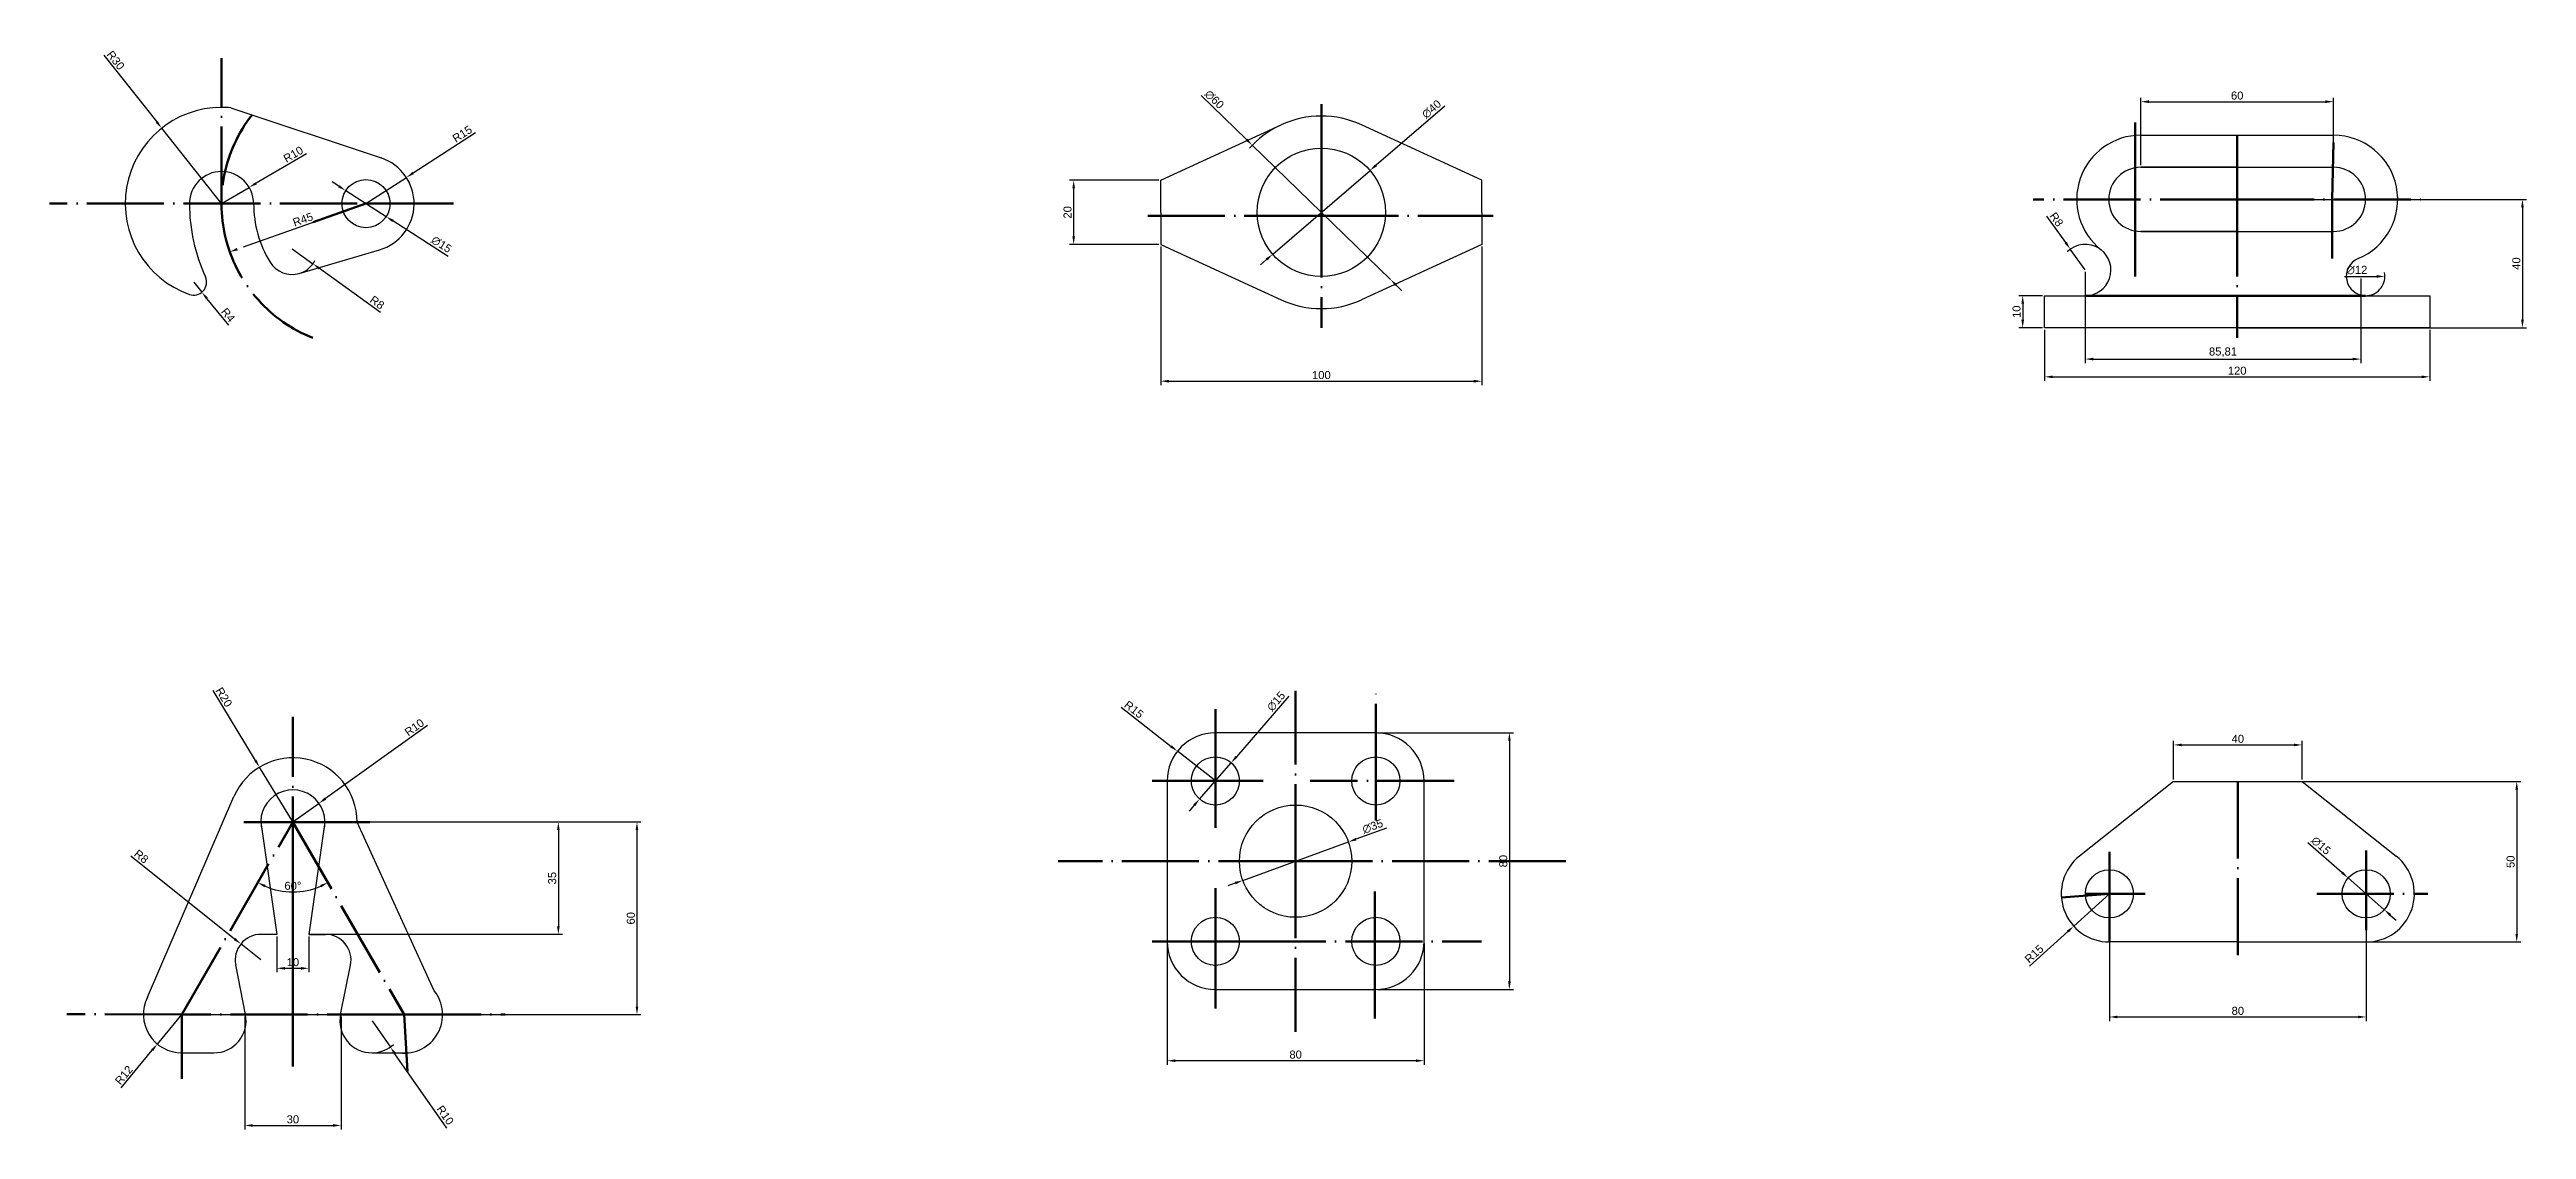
# Model space of a CAD drawing. Header units: millimetres. Extents: x 0 to 3252, y 0 to 4842.
# Drawn here: x 2481 to 3252, y 4506 to 4842 of the extents above; entities outside this region: 1.
import ezdxf

# ---------------------------------------------------------------- set-up
doc = ezdxf.new("R2010")
doc.units = ezdxf.units.MM
doc.linetypes.add('ACAD_ISO04W100', pattern=[30, 24, -3, 0, -3])
doc.styles.get("Standard").update_dxf_attribs({"font": 'arial.ttf'})
doc.dimstyles.new('Annotative', dxfattribs={"dimscale": 0, "dimtxt": 2.5, "dimasz": 2.5, "dimexe": 1.25, "dimexo": 0.625, "dimtad": 1, "dimtxsty": 'Standard', "dimcen": 2.5, "dimadec": 0, "dimazin": 0, "dimtfac": 1, "dimtmove": 0, "dimatfit": 3, "dimfxl": 1, "dimarcsym": 0})
doc.dimstyles.new('ISO-25', dxfattribs={"dimtxt": 2.5, "dimasz": 2.5, "dimexe": 1.25, "dimexo": 0.625, "dimtad": 1, "dimtxsty": 'Standard', "dimcen": 2.5, "dimadec": 0, "dimazin": 0, "dimtfac": 1, "dimtmove": 0, "dimatfit": 3, "dimfxl": 1, "dimarcsym": 0})

# ---------------------------------------------------------------- blocks, each defined once
blk = doc.blocks.new('*D1')
at = {"color": 0, "lineweight": -2, "transparency": 16777216}
for p, q in [((3142.41, 4614.61), (3142.41, 4626.63)), ((3144.91, 4625.38), (3179.91, 4625.38)), ((3182.41, 4614.61), (3182.41, 4626.63))]:
    blk.add_line(p, q, dxfattribs=at)
at = {"color": 0, "lineweight": 100, "transparency": 16777216}
for points in [[(3144.91, 4625.8), (3144.91, 4624.96), (3142.41, 4625.38)], [(3179.91, 4625.8), (3179.91, 4624.96), (3182.41, 4625.38)]]:
    blk.add_solid(points, dxfattribs=at)
at = {"layer": 'Defpoints', "color": 0, "lineweight": 100, "transparency": 16777216}
for p in [(3182.41, 4625.38), (3142.41, 4613.99), (3182.41, 4613.99)]:
    blk.add_point(p, dxfattribs=at)
at = {"color": 0, "transparency": 16777216, "insert": (3162.41, 4627.28), "char_height": 2.5, "attachment_point": 5}
blk.add_mtext('40', dxfattribs=at)
blk = doc.blocks.new('*D2')
at = {"color": 0, "lineweight": -2, "transparency": 16777216}
for p, q in [((3122.41, 4578.36), (3122.41, 4539.36)), ((3202.41, 4578.36), (3202.41, 4539.36)), ((3124.91, 4540.61), (3199.91, 4540.61))]:
    blk.add_line(p, q, dxfattribs=at)
at = {"color": 0, "lineweight": 100, "transparency": 16777216}
for points in [[(3124.91, 4541.03), (3124.91, 4540.2), (3122.41, 4540.61)], [(3199.91, 4541.03), (3199.91, 4540.2), (3202.41, 4540.61)]]:
    blk.add_solid(points, dxfattribs=at)
at = {"layer": 'Defpoints', "color": 0, "lineweight": 100, "transparency": 16777216}
for p in [(3122.41, 4578.99), (3202.41, 4578.99), (3202.41, 4540.61)]:
    blk.add_point(p, dxfattribs=at)
at = {"color": 0, "transparency": 16777216, "insert": (3162.41, 4542.51), "char_height": 2.5, "attachment_point": 5}
blk.add_mtext('80', dxfattribs=at)
blk = doc.blocks.new('*D3')
at = {"color": 0, "lineweight": -2, "transparency": 16777216}
for p, q in [((3163.03, 4613.99), (3250.55, 4613.99)), ((3249.3, 4611.49), (3249.3, 4566.49)), ((3163.03, 4563.99), (3250.55, 4563.99))]:
    blk.add_line(p, q, dxfattribs=at)
at = {"color": 0, "lineweight": 100, "transparency": 16777216}
for points in [[(3248.89, 4611.49), (3249.72, 4611.49), (3249.3, 4613.99)], [(3248.89, 4566.49), (3249.72, 4566.49), (3249.3, 4563.99)]]:
    blk.add_solid(points, dxfattribs=at)
at = {"layer": 'Defpoints', "color": 0, "lineweight": 100, "transparency": 16777216}
for p in [(3162.41, 4613.99), (3162.41, 4563.99), (3249.3, 4563.99)]:
    blk.add_point(p, dxfattribs=at)
at = {"color": 0, "transparency": 16777216, "insert": (3247.4, 4588.99), "char_height": 2.5, "attachment_point": 5, "rotation": 90}
blk.add_mtext('50', dxfattribs=at)
blk = doc.blocks.new('*D4')
at = {"color": 0, "lineweight": -2, "transparency": 16777216}
for p, q in [((3184.19, 4595.01), (3194.9, 4585.59)), ((3208.04, 4574.04), (3196.78, 4583.94)), ((3209.92, 4572.38), (3211.79, 4570.73))]:
    blk.add_line(p, q, dxfattribs=at)
at = {"color": 0, "lineweight": 100, "transparency": 16777216}
for points in [[(3195.17, 4585.91), (3194.62, 4585.28), (3196.78, 4583.94)], [(3210.19, 4572.7), (3209.64, 4572.07), (3208.04, 4574.04)]]:
    blk.add_solid(points, dxfattribs=at)
at = {"layer": 'Defpoints', "color": 0, "lineweight": 100, "transparency": 16777216}
for p in [(3196.78, 4583.94), (3208.04, 4574.04)]:
    blk.add_point(p, dxfattribs=at)
at = {"color": 0, "transparency": 16777216, "insert": (3188.33, 4594), "char_height": 2.5, "attachment_point": 5, "rotation": 318.66132}
blk.add_mtext('∅15', dxfattribs=at)
blk = doc.blocks.new('*D5')
at = {"color": 0, "lineweight": -2, "transparency": 16777216}
for p, q in [((3122.41, 4578.99), (3111.3, 4568.91)), ((3097.55, 4556.44), (3109.45, 4567.23))]:
    blk.add_line(p, q, dxfattribs=at)
at = {"color": 0, "lineweight": 100, "transparency": 16777216}
blk.add_solid([(3109.17, 4567.54), (3109.73, 4566.92), (3111.3, 4568.91)], dxfattribs=at)
at = {"layer": 'Defpoints', "color": 0, "lineweight": 100, "transparency": 16777216}
for p in [(3122.41, 4578.99), (3111.3, 4568.91)]:
    blk.add_point(p, dxfattribs=at)
at = {"color": 0, "transparency": 16777216, "insert": (3098.96, 4560.28), "char_height": 2.5, "attachment_point": 5, "rotation": 42.22353}
blk.add_mtext('R15', dxfattribs=at)
blk = doc.blocks.new('*D6')
at = {"color": 0, "lineweight": -2, "transparency": 16777216}
for p, q in [((2828.89, 4563.54), (2828.89, 4525.74)), ((2908.89, 4563.54), (2908.89, 4525.74)), ((2906.39, 4526.99), (2831.39, 4526.99))]:
    blk.add_line(p, q, dxfattribs=at)
at = {"color": 0, "lineweight": 100, "transparency": 16777216}
for points in [[(2831.39, 4527.4), (2831.39, 4526.57), (2828.89, 4526.99)], [(2906.39, 4527.4), (2906.39, 4526.57), (2908.89, 4526.99)]]:
    blk.add_solid(points, dxfattribs=at)
at = {"layer": 'Defpoints', "color": 0, "lineweight": 100, "transparency": 16777216}
for p in [(2828.89, 4564.17), (2908.89, 4564.17), (2828.89, 4526.99)]:
    blk.add_point(p, dxfattribs=at)
at = {"color": 0, "transparency": 16777216, "insert": (2868.89, 4528.89), "char_height": 2.5, "attachment_point": 5}
blk.add_mtext('80', dxfattribs=at)
blk = doc.blocks.new('*D7')
at = {"color": 0, "lineweight": -2, "transparency": 16777216}
for p, q in [((2894.51, 4629.17), (2936.73, 4629.17)), ((2935.48, 4626.67), (2935.48, 4551.67)), ((2894.51, 4549.17), (2936.73, 4549.17))]:
    blk.add_line(p, q, dxfattribs=at)
at = {"color": 0, "lineweight": 100, "transparency": 16777216}
for points in [[(2935.07, 4626.67), (2935.9, 4626.67), (2935.48, 4629.17)], [(2935.07, 4551.67), (2935.9, 4551.67), (2935.48, 4549.17)]]:
    blk.add_solid(points, dxfattribs=at)
at = {"layer": 'Defpoints', "color": 0, "lineweight": 100, "transparency": 16777216}
for p in [(2893.89, 4629.17), (2893.89, 4549.17), (2935.48, 4549.17)]:
    blk.add_point(p, dxfattribs=at)
at = {"color": 0, "transparency": 16777216, "insert": (2933.58, 4589.17), "char_height": 2.5, "attachment_point": 5, "rotation": 90}
blk.add_mtext('80', dxfattribs=at)
blk = doc.blocks.new('*D8')
at = {"color": 0, "lineweight": -2, "transparency": 16777216}
for p, q in [((2814.49, 4637.14), (2830.1, 4624.94)), ((2843.89, 4614.17), (2832.07, 4623.4))]:
    blk.add_line(p, q, dxfattribs=at)
at = {"color": 0, "lineweight": 100, "transparency": 16777216}
blk.add_solid([(2830.35, 4625.27), (2829.84, 4624.61), (2832.07, 4623.4)], dxfattribs=at)
at = {"layer": 'Defpoints', "color": 0, "lineweight": 100, "transparency": 16777216}
for p in [(2832.07, 4623.4), (2843.89, 4614.17)]:
    blk.add_point(p, dxfattribs=at)
at = {"color": 0, "transparency": 16777216, "insert": (2818.52, 4636.41), "char_height": 2.5, "attachment_point": 5, "rotation": 321.99167}
blk.add_mtext('R15', dxfattribs=at)
blk = doc.blocks.new('*D9')
at = {"color": 0, "lineweight": -2, "transparency": 16777216}
for p, q in [((2866.79, 4640.53), (2850.45, 4621.71)), ((2838.97, 4608.51), (2848.81, 4619.83)), ((2837.33, 4606.62), (2835.69, 4604.73))]:
    blk.add_line(p, q, dxfattribs=at)
at = {"color": 0, "lineweight": 100, "transparency": 16777216}
for points in [[(2850.13, 4621.99), (2850.76, 4621.44), (2848.81, 4619.83)], [(2837.01, 4606.89), (2837.64, 4606.34), (2838.97, 4608.51)]]:
    blk.add_solid(points, dxfattribs=at)
at = {"layer": 'Defpoints', "color": 0, "lineweight": 100, "transparency": 16777216}
for p in [(2848.81, 4619.83), (2838.97, 4608.51)]:
    blk.add_point(p, dxfattribs=at)
at = {"color": 0, "transparency": 16777216, "insert": (2862.82, 4638.96), "char_height": 2.5, "attachment_point": 5, "rotation": 49.00864}
blk.add_mtext('∅15', dxfattribs=at)
blk = doc.blocks.new('*D10')
at = {"color": 0, "lineweight": -2, "transparency": 16777216}
for p, q in [((2897.15, 4599.44), (2887.68, 4596)), ((2852.44, 4583.18), (2885.33, 4595.15)), ((2850.09, 4582.33), (2847.74, 4581.48))]:
    blk.add_line(p, q, dxfattribs=at)
at = {"color": 0, "lineweight": 100, "transparency": 16777216}
for points in [[(2887.54, 4596.39), (2887.82, 4595.61), (2885.33, 4595.15)], [(2849.95, 4582.72), (2850.23, 4581.94), (2852.44, 4583.18)]]:
    blk.add_solid(points, dxfattribs=at)
at = {"layer": 'Defpoints', "color": 0, "lineweight": 100, "transparency": 16777216}
for p in [(2885.33, 4595.15), (2852.44, 4583.18)]:
    blk.add_point(p, dxfattribs=at)
at = {"color": 0, "transparency": 16777216, "insert": (2892.91, 4600), "char_height": 2.5, "attachment_point": 5, "rotation": 19.98677}
blk.add_mtext('∅35', dxfattribs=at)
blk = doc.blocks.new('*D11')
at = {"color": 0, "lineweight": -2, "transparency": 16777216}
for p, q in [((2915.38, 4824.45), (2893.96, 4806.01)), ((2861.74, 4778.29), (2892.06, 4804.38)), ((2859.85, 4776.66), (2857.95, 4775.03))]:
    blk.add_line(p, q, dxfattribs=at)
at = {"color": 0, "lineweight": 100, "transparency": 16777216}
for points in [[(2893.68, 4806.33), (2894.23, 4805.7), (2892.06, 4804.38)], [(2859.58, 4776.98), (2860.12, 4776.34), (2861.74, 4778.29)]]:
    blk.add_solid(points, dxfattribs=at)
at = {"layer": 'Defpoints', "color": 0, "lineweight": 100, "transparency": 16777216}
for p in [(2892.06, 4804.38), (2861.74, 4778.29)]:
    blk.add_point(p, dxfattribs=at)
at = {"color": 0, "transparency": 16777216, "insert": (2911.24, 4823.48), "char_height": 2.5, "attachment_point": 5, "rotation": 40.71266}
blk.add_mtext('∅40', dxfattribs=at)
blk = doc.blocks.new('*D12')
at = {"color": 0, "lineweight": -2, "transparency": 16777216}
for p, q in [((2839.5, 4827.71), (2853.6, 4813.99)), ((2898.41, 4770.42), (2855.4, 4812.25)), ((2900.2, 4768.68), (2901.99, 4766.93))]:
    blk.add_line(p, q, dxfattribs=at)
blk.add_arc((2876.9, 4791.34), 30, 115.92362, 138.18549, dxfattribs=at)
at = {"color": 0, "lineweight": 100, "transparency": 16777216}
for points in [[(2853.89, 4814.29), (2853.31, 4813.7), (2855.4, 4812.25)], [(2900.49, 4768.98), (2899.91, 4768.38), (2898.41, 4770.42)]]:
    blk.add_solid(points, dxfattribs=at)
at = {"layer": 'Defpoints', "color": 0, "lineweight": 100, "transparency": 16777216}
for p in [(2855.4, 4812.25), (2898.41, 4770.42)]:
    blk.add_point(p, dxfattribs=at)
at = {"color": 0, "transparency": 16777216, "insert": (2843.57, 4826.5), "char_height": 2.5, "attachment_point": 5, "rotation": 315.79816}
blk.add_mtext('∅60', dxfattribs=at)
blk = doc.blocks.new('*D13')
at = {"color": 0, "lineweight": -2, "transparency": 16777216}
for p, q in [((2826.9, 4780.71), (2826.9, 4737.47)), ((2926.9, 4780.71), (2926.9, 4737.47)), ((2829.4, 4738.72), (2924.4, 4738.72))]:
    blk.add_line(p, q, dxfattribs=at)
at = {"color": 0, "lineweight": 100, "transparency": 16777216}
for points in [[(2829.4, 4739.13), (2829.4, 4738.3), (2826.9, 4738.72)], [(2924.4, 4739.13), (2924.4, 4738.3), (2926.9, 4738.72)]]:
    blk.add_solid(points, dxfattribs=at)
at = {"layer": 'Defpoints', "color": 0, "lineweight": 100, "transparency": 16777216}
for p in [(2826.9, 4781.34), (2926.9, 4781.34), (2926.9, 4738.72)]:
    blk.add_point(p, dxfattribs=at)
at = {"color": 0, "transparency": 16777216, "insert": (2876.9, 4740.62), "char_height": 2.5, "attachment_point": 5}
blk.add_mtext('100', dxfattribs=at)
blk = doc.blocks.new('*D14')
at = {"color": 0, "lineweight": -2, "transparency": 16777216}
for p, q in [((2826.28, 4801.34), (2798.49, 4801.34)), ((2799.74, 4798.84), (2799.74, 4783.84)), ((2826.28, 4781.34), (2798.49, 4781.34))]:
    blk.add_line(p, q, dxfattribs=at)
at = {"color": 0, "lineweight": 100, "transparency": 16777216}
for points in [[(2799.33, 4798.84), (2800.16, 4798.84), (2799.74, 4801.34)], [(2799.33, 4783.84), (2800.16, 4783.84), (2799.74, 4781.34)]]:
    blk.add_solid(points, dxfattribs=at)
at = {"layer": 'Defpoints', "color": 0, "lineweight": 100, "transparency": 16777216}
for p in [(2826.9, 4801.34), (2799.74, 4781.34), (2826.9, 4781.34)]:
    blk.add_point(p, dxfattribs=at)
at = {"color": 0, "transparency": 16777216, "insert": (2797.84, 4791.34), "char_height": 2.5, "attachment_point": 5, "rotation": 90}
blk.add_mtext('20', dxfattribs=at)
blk = doc.blocks.new('*D15')
at = {"color": 0, "lineweight": -2, "transparency": 16777216}
for p, q in [((3132.21, 4806), (3132.21, 4827.06)), ((3134.71, 4825.81), (3189.71, 4825.81)), ((3192.21, 4806), (3192.21, 4827.06))]:
    blk.add_line(p, q, dxfattribs=at)
at = {"color": 0, "lineweight": 100, "transparency": 16777216}
for points in [[(3134.71, 4826.23), (3134.71, 4825.39), (3132.21, 4825.81)], [(3189.71, 4826.23), (3189.71, 4825.39), (3192.21, 4825.81)]]:
    blk.add_solid(points, dxfattribs=at)
at = {"layer": 'Defpoints', "color": 0, "lineweight": 100, "transparency": 16777216}
for p in [(3192.21, 4825.81), (3132.21, 4805.37), (3192.21, 4805.37)]:
    blk.add_point(p, dxfattribs=at)
at = {"color": 0, "transparency": 16777216, "insert": (3162.21, 4827.71), "char_height": 2.5, "attachment_point": 5}
blk.add_mtext('60', dxfattribs=at)
blk = doc.blocks.new('*D16')
at = {"color": 0, "lineweight": -2, "transparency": 16777216}
for p, q in [((3102.21, 4754.75), (3102.21, 4738.83)), ((3222.21, 4754.75), (3222.21, 4738.83)), ((3104.71, 4740.08), (3219.71, 4740.08))]:
    blk.add_line(p, q, dxfattribs=at)
at = {"color": 0, "lineweight": 100, "transparency": 16777216}
for points in [[(3104.71, 4740.49), (3104.71, 4739.66), (3102.21, 4740.08)], [(3219.71, 4740.49), (3219.71, 4739.66), (3222.21, 4740.08)]]:
    blk.add_solid(points, dxfattribs=at)
at = {"layer": 'Defpoints', "color": 0, "lineweight": 100, "transparency": 16777216}
for p in [(3102.21, 4755.37), (3222.21, 4755.37), (3222.21, 4740.08)]:
    blk.add_point(p, dxfattribs=at)
at = {"color": 0, "transparency": 16777216, "insert": (3162.21, 4741.98), "char_height": 2.5, "attachment_point": 5}
blk.add_mtext('120', dxfattribs=at)
blk = doc.blocks.new('*D17')
at = {"color": 0, "lineweight": -2, "transparency": 16777216}
for p, q in [((3101.59, 4765.37), (3094.14, 4765.37)), ((3095.39, 4762.87), (3095.39, 4757.87)), ((3101.59, 4755.37), (3094.14, 4755.37))]:
    blk.add_line(p, q, dxfattribs=at)
at = {"color": 0, "lineweight": 100, "transparency": 16777216}
for points in [[(3094.98, 4762.87), (3095.81, 4762.87), (3095.39, 4765.37)], [(3094.98, 4757.87), (3095.81, 4757.87), (3095.39, 4755.37)]]:
    blk.add_solid(points, dxfattribs=at)
at = {"layer": 'Defpoints', "color": 0, "lineweight": 100, "transparency": 16777216}
for p in [(3102.21, 4765.37), (3095.39, 4755.37), (3102.21, 4755.37)]:
    blk.add_point(p, dxfattribs=at)
at = {"color": 0, "transparency": 16777216, "insert": (3093.49, 4760.37), "char_height": 2.5, "attachment_point": 5, "rotation": 90}
blk.add_mtext('10', dxfattribs=at)
blk = doc.blocks.new('*D18')
at = {"color": 0, "lineweight": -2, "transparency": 16777216}
for p, q in [((3162.84, 4795.37), (3252.33, 4795.37)), ((3251.08, 4792.87), (3251.08, 4757.87)), ((3162.84, 4755.37), (3252.33, 4755.37))]:
    blk.add_line(p, q, dxfattribs=at)
at = {"color": 0, "lineweight": 100, "transparency": 16777216}
for points in [[(3250.66, 4792.87), (3251.5, 4792.87), (3251.08, 4795.37)], [(3250.66, 4757.87), (3251.5, 4757.87), (3251.08, 4755.37)]]:
    blk.add_solid(points, dxfattribs=at)
at = {"layer": 'Defpoints', "color": 0, "lineweight": 100, "transparency": 16777216}
for p in [(3162.21, 4795.37), (3162.21, 4755.37), (3251.08, 4755.37)]:
    blk.add_point(p, dxfattribs=at)
at = {"color": 0, "transparency": 16777216, "insert": (3249.18, 4775.37), "char_height": 2.5, "attachment_point": 5, "rotation": 90}
blk.add_mtext('40', dxfattribs=at)
blk = doc.blocks.new('*D19')
at = {"color": 0, "lineweight": -2, "transparency": 16777216}
for p, q in [((3102.83, 4790.15), (3108.76, 4781.9)), ((3114.89, 4773.37), (3110.22, 4779.87))]:
    blk.add_line(p, q, dxfattribs=at)
blk.add_arc((3114.89, 4773.37), 8, 56.26302, 134.66159, dxfattribs=at)
at = {"color": 0, "lineweight": 100, "transparency": 16777216}
blk.add_solid([(3109.1, 4782.14), (3108.42, 4781.65), (3110.22, 4779.87)], dxfattribs=at)
at = {"layer": 'Defpoints', "color": 0, "lineweight": 100, "transparency": 16777216}
for p in [(3110.22, 4779.87), (3114.89, 4773.37)]:
    blk.add_point(p, dxfattribs=at)
at = {"color": 0, "transparency": 16777216, "insert": (3105.92, 4789.11), "char_height": 2.5, "attachment_point": 5, "rotation": 305.70912}
blk.add_mtext('R8', dxfattribs=at)
blk = doc.blocks.new('*D20')
at = {"color": 0, "lineweight": -2, "transparency": 16777216}
blk.add_line((3195.69, 4771.37), (3205.71, 4771.37), dxfattribs=at)
blk.add_arc((3202.21, 4771.37), 6, 275.96831, 11.93662, dxfattribs=at)
at = {"color": 0, "lineweight": 100, "transparency": 16777216}
blk.add_solid([(3205.71, 4771.79), (3205.71, 4770.95), (3208.21, 4771.37)], dxfattribs=at)
at = {"layer": 'Defpoints', "color": 0, "lineweight": 100, "transparency": 16777216}
for p in [(3196.21, 4771.37), (3208.21, 4771.37)]:
    blk.add_point(p, dxfattribs=at)
at = {"color": 0, "transparency": 16777216, "insert": (3199.45, 4773.34), "char_height": 2.5, "attachment_point": 5}
blk.add_mtext('∅12', dxfattribs=at)
blk = doc.blocks.new('*D21')
at = {"color": 0, "lineweight": -2, "transparency": 16777216}
for p, q in [((3114.89, 4772.75), (3114.89, 4744.36)), ((3200.7, 4770.75), (3200.7, 4744.36)), ((3117.39, 4745.61), (3198.2, 4745.61))]:
    blk.add_line(p, q, dxfattribs=at)
at = {"color": 0, "lineweight": 100, "transparency": 16777216}
for points in [[(3117.39, 4746.03), (3117.39, 4745.2), (3114.89, 4745.61)], [(3198.2, 4746.03), (3198.2, 4745.2), (3200.7, 4745.61)]]:
    blk.add_solid(points, dxfattribs=at)
at = {"layer": 'Defpoints', "color": 0, "lineweight": 100, "transparency": 16777216}
for p in [(3114.89, 4773.37), (3200.7, 4771.37), (3200.7, 4745.61)]:
    blk.add_point(p, dxfattribs=at)
at = {"color": 0, "transparency": 16777216, "insert": (3157.79, 4747.74), "char_height": 2.5, "attachment_point": 5}
blk.add_mtext('85,81', dxfattribs=at)
blk = doc.blocks.new('*D22')
at = {"color": 0, "lineweight": -2, "transparency": 16777216}
for p, q in [((2613.35, 4816.14), (2593.96, 4803.57)), ((2579.27, 4794.05), (2591.86, 4802.21))]:
    blk.add_line(p, q, dxfattribs=at)
at = {"color": 0, "transparency": 16777216}
blk.add_solid([(2593.73, 4803.92), (2594.18, 4803.22), (2591.86, 4802.21)], dxfattribs=at)
at = {"layer": 'Defpoints', "color": 0, "transparency": 16777216}
for p in [(2591.86, 4802.21), (2579.27, 4794.05)]:
    blk.add_point(p, dxfattribs=at)
at = {"color": 0, "transparency": 16777216, "insert": (2609.28, 4815.76), "char_height": 2.5, "attachment_point": 5, "rotation": 32.94845}
blk.add_mtext('R15', dxfattribs=at)
blk = doc.blocks.new('*D23')
at = {"color": 0, "lineweight": -2, "transparency": 16777216}
for p, q in [((2560.71, 4809.6), (2545.05, 4800.39)), ((2534.27, 4794.05), (2542.89, 4799.12))]:
    blk.add_line(p, q, dxfattribs=at)
at = {"color": 0, "transparency": 16777216}
blk.add_solid([(2544.83, 4800.75), (2545.26, 4800.03), (2542.89, 4799.12)], dxfattribs=at)
at = {"layer": 'Defpoints', "color": 0, "transparency": 16777216}
for p in [(2534.27, 4794.05), (2542.89, 4799.12)]:
    blk.add_point(p, dxfattribs=at)
at = {"color": 0, "transparency": 16777216, "insert": (2556.63, 4809.41), "char_height": 2.5, "attachment_point": 5, "rotation": 30.47088}
blk.add_mtext('R10', dxfattribs=at)
blk = doc.blocks.new('*D24')
at = {"color": 0, "lineweight": -2, "transparency": 16777216}
for p, q in [((2497.57, 4840.36), (2514.09, 4819.52)), ((2534.27, 4794.05), (2515.64, 4817.56))]:
    blk.add_line(p, q, dxfattribs=at)
at = {"color": 0, "transparency": 16777216}
blk.add_solid([(2514.41, 4819.78), (2513.76, 4819.26), (2515.64, 4817.56)], dxfattribs=at)
at = {"layer": 'Defpoints', "color": 0, "transparency": 16777216}
for p in [(2515.64, 4817.56), (2534.27, 4794.05)]:
    blk.add_point(p, dxfattribs=at)
at = {"color": 0, "transparency": 16777216, "insert": (2501.3, 4838.72), "char_height": 2.5, "attachment_point": 5, "rotation": 308.39449}
blk.add_mtext('R30', dxfattribs=at)
blk = doc.blocks.new('*D25')
at = {"color": 0, "lineweight": -2, "transparency": 16777216}
for p, q in [((2525.61, 4769.54), (2528.13, 4766.44)), ((2536.55, 4756.13), (2529.71, 4764.5))]:
    blk.add_line(p, q, dxfattribs=at)
at = {"color": 0, "transparency": 16777216}
blk.add_solid([(2530.04, 4764.76), (2529.39, 4764.24), (2528.13, 4766.44)], dxfattribs=at)
at = {"layer": 'Defpoints', "color": 0, "transparency": 16777216}
for p in [(2525.61, 4769.54), (2528.13, 4766.44)]:
    blk.add_point(p, dxfattribs=at)
at = {"color": 0, "transparency": 16777216, "insert": (2536.33, 4759.35), "char_height": 2.5, "attachment_point": 5, "rotation": 309.21438}
blk.add_mtext('R4', dxfattribs=at)
blk = doc.blocks.new('*D26')
at = {"color": 0, "lineweight": -2, "transparency": 16777216}
for p, q in [((2556.23, 4779.98), (2562.72, 4775.31)), ((2583.78, 4760.15), (2564.75, 4773.85))]:
    blk.add_line(p, q, dxfattribs=at)
blk.add_arc((2556.23, 4779.98), 8, 290.8515, 333.21691, dxfattribs=at)
at = {"color": 0, "transparency": 16777216}
blk.add_solid([(2564.99, 4774.19), (2564.51, 4773.51), (2562.72, 4775.31)], dxfattribs=at)
at = {"layer": 'Defpoints', "color": 0, "transparency": 16777216}
for p in [(2556.23, 4779.98), (2562.72, 4775.31)]:
    blk.add_point(p, dxfattribs=at)
at = {"color": 0, "transparency": 16777216, "insert": (2582.75, 4763.24), "char_height": 2.5, "attachment_point": 5, "rotation": 324.26444}
blk.add_mtext('R8', dxfattribs=at)
blk = doc.blocks.new('*D27')
at = {"color": 0, "lineweight": -2, "transparency": 16777216}
for p, q in [((2570.85, 4799.45), (2568.75, 4800.8)), ((2572.96, 4798.1), (2585.58, 4790)), ((2604.9, 4777.61), (2587.69, 4788.65))]:
    blk.add_line(p, q, dxfattribs=at)
at = {"color": 0, "transparency": 16777216}
for points in [[(2571.08, 4799.8), (2570.63, 4799.1), (2572.96, 4798.1)], [(2587.91, 4789), (2587.46, 4788.3), (2585.58, 4790)]]:
    blk.add_solid(points, dxfattribs=at)
at = {"layer": 'Defpoints', "color": 0, "transparency": 16777216}
for p in [(2572.96, 4798.1), (2585.58, 4790)]:
    blk.add_point(p, dxfattribs=at)
at = {"color": 0, "transparency": 16777216, "insert": (2602.77, 4781.32), "char_height": 2.5, "attachment_point": 5, "rotation": 327.32381}
blk.add_mtext('∅15', dxfattribs=at)
blk = doc.blocks.new('*D28')
at = {"color": 0, "lineweight": -2, "transparency": 16777216}
for p, q in [((2541.51, 4540.74), (2541.51, 4505.56)), ((2571.51, 4540.74), (2571.51, 4505.56)), ((2544.01, 4506.81), (2569.01, 4506.81))]:
    blk.add_line(p, q, dxfattribs=at)
at = {"color": 0, "lineweight": 100, "transparency": 16777216}
for points in [[(2544.01, 4507.23), (2544.01, 4506.4), (2541.51, 4506.81)], [(2569.01, 4507.23), (2569.01, 4506.4), (2571.51, 4506.81)]]:
    blk.add_solid(points, dxfattribs=at)
at = {"layer": 'Defpoints', "color": 0, "lineweight": 100, "transparency": 16777216}
for p in [(2541.51, 4541.37), (2571.51, 4541.37), (2571.51, 4506.81)]:
    blk.add_point(p, dxfattribs=at)
at = {"color": 0, "transparency": 16777216, "insert": (2556.51, 4508.71), "char_height": 2.5, "attachment_point": 5}
blk.add_mtext('30', dxfattribs=at)
blk = doc.blocks.new('*D29')
at = {"color": 0, "lineweight": -2, "transparency": 16777216}
for p, q in [((2521.91, 4541.44), (2514.27, 4532.18)), ((2503.01, 4518.54), (2512.68, 4530.25))]:
    blk.add_line(p, q, dxfattribs=at)
at = {"color": 0, "lineweight": 100, "transparency": 16777216}
blk.add_solid([(2512.36, 4530.52), (2513, 4529.99), (2514.27, 4532.18)], dxfattribs=at)
at = {"layer": 'Defpoints', "color": 0, "lineweight": 100, "transparency": 16777216}
for p in [(2521.91, 4541.44), (2514.27, 4532.18)]:
    blk.add_point(p, dxfattribs=at)
at = {"color": 0, "transparency": 16777216, "insert": (2503.85, 4522.52), "char_height": 2.5, "attachment_point": 5, "rotation": 50.45229}
blk.add_mtext('R12', dxfattribs=at)
blk = doc.blocks.new('*D30')
at = {"color": 0, "lineweight": -2, "transparency": 16777216}
for p, q in [((2581.16, 4539.44), (2586.87, 4531.23)), ((2604.47, 4505.98), (2588.3, 4529.18))]:
    blk.add_line(p, q, dxfattribs=at)
blk.add_arc((2581.16, 4539.44), 10, 273.58099, 312.03835, dxfattribs=at)
at = {"color": 0, "lineweight": 100, "transparency": 16777216}
blk.add_solid([(2588.65, 4529.42), (2587.96, 4528.94), (2586.87, 4531.23)], dxfattribs=at)
at = {"layer": 'Defpoints', "color": 0, "lineweight": 100, "transparency": 16777216}
for p in [(2581.16, 4539.44), (2586.87, 4531.23)]:
    blk.add_point(p, dxfattribs=at)
at = {"color": 0, "transparency": 16777216, "insert": (2603.97, 4510.03), "char_height": 2.5, "attachment_point": 5, "rotation": 304.87637}
blk.add_mtext('R10', dxfattribs=at)
blk = doc.blocks.new('*D31')
at = {"color": 0, "lineweight": -2, "transparency": 16777216}
for p, q in [((2506.05, 4590.78), (2538.33, 4564.93)), ((2546.53, 4558.37), (2540.29, 4563.37))]:
    blk.add_line(p, q, dxfattribs=at)
at = {"color": 0, "lineweight": 100, "transparency": 16777216}
blk.add_solid([(2538.59, 4565.25), (2538.07, 4564.6), (2540.29, 4563.37)], dxfattribs=at)
at = {"layer": 'Defpoints', "color": 0, "lineweight": 100, "transparency": 16777216}
for p in [(2540.29, 4563.37), (2546.53, 4558.37)]:
    blk.add_point(p, dxfattribs=at)
at = {"color": 0, "transparency": 16777216, "insert": (2509.3, 4590.61), "char_height": 2.5, "attachment_point": 5, "rotation": 321.31372}
blk.add_mtext('R8', dxfattribs=at)
blk = doc.blocks.new('*D32')
at = {"color": 0, "lineweight": -2, "transparency": 16777216}
for p, q in [((2598.39, 4631.4), (2566.67, 4608.65)), ((2556.51, 4601.37), (2564.64, 4607.19))]:
    blk.add_line(p, q, dxfattribs=at)
at = {"color": 0, "lineweight": 100, "transparency": 16777216}
blk.add_solid([(2566.42, 4608.99), (2566.91, 4608.31), (2564.64, 4607.19)], dxfattribs=at)
at = {"layer": 'Defpoints', "color": 0, "lineweight": 100, "transparency": 16777216}
for p in [(2564.64, 4607.19), (2556.51, 4601.37)]:
    blk.add_point(p, dxfattribs=at)
at = {"color": 0, "transparency": 16777216, "insert": (2594.35, 4630.84), "char_height": 2.5, "attachment_point": 5, "rotation": 35.64757}
blk.add_mtext('R10', dxfattribs=at)
blk = doc.blocks.new('*D33')
at = {"color": 0, "lineweight": -2, "transparency": 16777216}
for p, q in [((2531.52, 4642.36), (2544.8, 4620.58)), ((2556.51, 4601.37), (2546.1, 4618.44))]:
    blk.add_line(p, q, dxfattribs=at)
at = {"color": 0, "lineweight": 100, "transparency": 16777216}
blk.add_solid([(2545.16, 4620.79), (2544.44, 4620.36), (2546.1, 4618.44)], dxfattribs=at)
at = {"layer": 'Defpoints', "color": 0, "lineweight": 100, "transparency": 16777216}
for p in [(2546.1, 4618.44), (2556.51, 4601.37)]:
    blk.add_point(p, dxfattribs=at)
at = {"color": 0, "transparency": 16777216, "insert": (2535.03, 4640.27), "char_height": 2.5, "attachment_point": 5, "rotation": 301.36194}
blk.add_mtext('R20', dxfattribs=at)
blk = doc.blocks.new('*D34')
at = {"color": 0, "lineweight": -2, "transparency": 16777216}
for p, q in [((2557.13, 4601.37), (2640.45, 4601.37)), ((2639.2, 4598.87), (2639.2, 4568.87)), ((2562.13, 4566.37), (2640.45, 4566.37))]:
    blk.add_line(p, q, dxfattribs=at)
at = {"color": 0, "lineweight": 100, "transparency": 16777216}
for points in [[(2638.78, 4598.87), (2639.62, 4598.87), (2639.2, 4601.37)], [(2638.78, 4568.87), (2639.62, 4568.87), (2639.2, 4566.37)]]:
    blk.add_solid(points, dxfattribs=at)
at = {"layer": 'Defpoints', "color": 0, "lineweight": 100, "transparency": 16777216}
for p in [(2556.51, 4601.37), (2561.51, 4566.37), (2639.2, 4566.37)]:
    blk.add_point(p, dxfattribs=at)
at = {"color": 0, "transparency": 16777216, "insert": (2637.3, 4583.87), "char_height": 2.5, "attachment_point": 5, "rotation": 90}
blk.add_mtext('35', dxfattribs=at)
blk = doc.blocks.new('*D35')
at = {"color": 0, "lineweight": -2, "transparency": 16777216}
for p, q in [((2557.13, 4601.37), (2664.95, 4601.37)), ((2663.7, 4598.87), (2663.7, 4543.87)), ((2557.13, 4541.37), (2664.95, 4541.37))]:
    blk.add_line(p, q, dxfattribs=at)
at = {"color": 0, "lineweight": 100, "transparency": 16777216}
for points in [[(2663.28, 4598.87), (2664.11, 4598.87), (2663.7, 4601.37)], [(2663.28, 4543.87), (2664.11, 4543.87), (2663.7, 4541.37)]]:
    blk.add_solid(points, dxfattribs=at)
at = {"layer": 'Defpoints', "color": 0, "lineweight": 100, "transparency": 16777216}
for p in [(2556.51, 4601.37), (2556.51, 4541.37), (2663.7, 4541.37)]:
    blk.add_point(p, dxfattribs=at)
at = {"color": 0, "transparency": 16777216, "insert": (2661.79, 4571.37), "char_height": 2.5, "attachment_point": 5, "rotation": 90}
blk.add_mtext('60', dxfattribs=at)
blk = doc.blocks.new('*D37')
at = {"color": 0, "linetype": 'ACAD_ISO04W100', "lineweight": -2, "transparency": 16777216}
blk.add_arc((2556.51, 4601.37), 21.79, 246.57858, 293.42142, dxfattribs=at)
at = {"color": 0, "linetype": 'ACAD_ISO04W100', "lineweight": 100, "transparency": 16777216}
for points in [[(2547.66, 4581), (2548.04, 4581.75), (2545.62, 4582.5)], [(2564.98, 4581.75), (2565.36, 4581), (2567.4, 4582.5)]]:
    blk.add_solid(points, dxfattribs=at)
at = {"layer": 'Defpoints', "color": 0, "linetype": 'ACAD_ISO04W100', "lineweight": 100, "transparency": 16777216}
for p in [(2556.51, 4601.37), (2556.51, 4601.37), (2552.73, 4579.91), (2521.91, 4541.44), (2591.16, 4541.36)]:
    blk.add_point(p, dxfattribs=at)
at = {"color": 0, "linetype": 'ACAD_ISO04W100', "lineweight": 100, "transparency": 16777216, "insert": (2556.51, 4581.48), "char_height": 2.5, "attachment_point": 5}
blk.add_mtext('60°', dxfattribs=at)
blk = doc.blocks.new('*D38')
at = {"color": 0, "linetype": 'ACAD_ISO04W100', "lineweight": -2, "transparency": 16777216}
for p, q in [((2551.51, 4565.74), (2551.51, 4554.53)), ((2561.51, 4565.74), (2561.51, 4554.53)), ((2554.01, 4555.78), (2559.01, 4555.78))]:
    blk.add_line(p, q, dxfattribs=at)
at = {"color": 0, "linetype": 'ACAD_ISO04W100', "lineweight": 100, "transparency": 16777216}
for points in [[(2554.01, 4556.19), (2554.01, 4555.36), (2551.51, 4555.78)], [(2559.01, 4556.19), (2559.01, 4555.36), (2561.51, 4555.78)]]:
    blk.add_solid(points, dxfattribs=at)
at = {"layer": 'Defpoints', "color": 0, "linetype": 'ACAD_ISO04W100', "lineweight": 100, "transparency": 16777216}
for p in [(2551.51, 4566.37), (2561.51, 4566.37), (2561.51, 4555.78)]:
    blk.add_point(p, dxfattribs=at)
at = {"color": 0, "linetype": 'ACAD_ISO04W100', "lineweight": 100, "transparency": 16777216, "insert": (2556.51, 4557.68), "char_height": 2.5, "attachment_point": 5}
blk.add_mtext('10', dxfattribs=at)
blk = doc.blocks.new('*D39')
at = {"color": 0, "linetype": 'ACAD_ISO04W100', "lineweight": -2, "transparency": 16777216}
blk.add_line((2563.66, 4788.52), (2539.21, 4779.86), dxfattribs=at)
at = {"color": 0, "linetype": 'ACAD_ISO04W100', "lineweight": 100, "transparency": 16777216}
blk.add_solid([(2539.07, 4780.26), (2539.35, 4779.47), (2536.85, 4779.03)], dxfattribs=at)
at = {"layer": 'Defpoints', "color": 0, "linetype": 'ACAD_ISO04W100', "lineweight": 100, "transparency": 16777216}
for p in [(2579.27, 4794.05), (2536.85, 4779.03)]:
    blk.add_point(p, dxfattribs=at)
at = {"color": 0, "linetype": 'ACAD_ISO04W100', "lineweight": 100, "transparency": 16777216, "insert": (2559.62, 4789.1), "char_height": 2.5, "attachment_point": 5, "rotation": 19.49565}
blk.add_mtext('R45', dxfattribs=at)

msp = doc.modelspace()

# ---------------------------------------------------------------- linework, layer by layer
at = {"color": 242, "linetype": 'ACAD_ISO04W100', "lineweight": 100, "true_color": 0xcd2027}
for p, q in [((2534.272, 4794.049), (2534.272, 4839.335)), ((2876.902, 4791.335), (2876.902, 4825.084)), ((2876.902, 4825.084), (2876.902, 4755.353)), ((3130.444, 4795.371), (3130.444, 4822.061)), ((3162.211, 4795.371), (3162.211, 4815.371)), ((3191.835, 4795.371), (3192.211, 4813.085)), ((2606.589, 4794.049), (2480.695, 4794.049)), ((2562.866, 4788.24), (2579.272, 4794.049)), ((2579.272, 4794.049), (2606.589, 4794.049)), ((3162.211, 4795.371), (3098.676, 4795.371)), ((3130.444, 4795.371), (3130.444, 4769.103)), ((3162.211, 4795.371), (3221.459, 4795.371)), ((3162.211, 4795.371), (3162.211, 4752.251)), ((3191.835, 4795.371), (3191.835, 4776.995)), ((2876.902, 4790.218), (2822.695, 4790.218)), ((2876.902, 4790.218), (2930.473, 4790.218)), ((2868.886, 4589.166), (2868.886, 4642.23)), ((2893.886, 4614.166), (2893.886, 4643.163)), ((2556.509, 4525.147), (2556.509, 4634.148)), ((2843.886, 4614.166), (2843.886, 4636.484)), ((2843.886, 4614.166), (2824.19, 4614.166)), ((2843.886, 4614.166), (2858.765, 4614.166)), ((2843.886, 4614.166), (2843.886, 4599.581)), ((2918.28, 4614.166), (2873.449, 4614.166)), ((2893.886, 4614.166), (2918.28, 4614.166)), ((2893.886, 4614.166), (2893.886, 4601.789)), ((3162.407, 4613.989), (3162.407, 4557.135)), ((2521.909, 4541.435), (2556.509, 4601.365)), ((2556.509, 4601.365), (2541.233, 4601.365)), ((2556.509, 4601.365), (2591.156, 4541.356)), ((2556.509, 4601.365), (2556.509, 4525.147)), ((2556.509, 4601.365), (2583.366, 4601.365)), ((3122.407, 4578.989), (3122.407, 4592.086)), ((3202.407, 4578.989), (3202.407, 4592.515)), ((3202.407, 4592.515), (3202.407, 4567.62)), ((2868.886, 4589.166), (2794.907, 4589.166)), ((2868.886, 4589.166), (2953.07, 4589.166)), ((2868.886, 4589.166), (2868.886, 4535.98)), ((2843.886, 4564.166), (2843.886, 4580.714)), ((2893.615, 4564.166), (2893.615, 4579.72)), ((3122.407, 4578.989), (3107.447, 4577.893)), ((3133.516, 4578.989), (3114.907, 4578.989)), ((3114.907, 4578.989), (3122.407, 4578.989)), ((3122.407, 4578.989), (3133.516, 4578.989)), ((3122.407, 4578.989), (3122.407, 4563.989)), ((3122.407, 4563.989), (3122.407, 4578.989)), ((3202.407, 4578.989), (3187.032, 4578.989)), ((3187.032, 4578.989), (3221.587, 4578.989)), ((3202.407, 4567.62), (3202.407, 4578.989)), ((2843.886, 4564.166), (2824.197, 4564.166)), ((2824.197, 4564.166), (2926.798, 4564.166)), ((2843.886, 4564.166), (2857.938, 4564.166)), ((2843.886, 4564.166), (2843.886, 4543.24)), ((2893.615, 4564.166), (2893.615, 4539.494)), ((2521.909, 4541.435), (2486.065, 4541.476)), ((2591.156, 4541.356), (2521.909, 4541.435)), ((2521.909, 4541.435), (2521.909, 4521.319)), ((2591.156, 4541.356), (2622.639, 4541.365)), ((2591.156, 4541.356), (2592.159, 4523.649))]:
    msp.add_line(p, q, dxfattribs=at)
for p, q in [((2537.192, 4823.894), (2584.017, 4808.278)), ((2826.902, 4801.335), (2864.352, 4818.584)), ((2926.902, 4801.335), (2889.452, 4818.584)), ((3132.211, 4815.371), (3192.211, 4815.371)), ((2826.902, 4791.335), (2826.902, 4801.335)), ((2926.902, 4791.335), (2926.902, 4801.335)), ((3162.211, 4805.371), (3132.211, 4805.371)), ((3132.211, 4805.371), (3192.211, 4805.371)), ((2826.902, 4791.335), (2826.902, 4781.335)), ((2926.902, 4791.335), (2926.902, 4781.335)), ((3162.211, 4785.371), (3132.211, 4785.371)), ((3132.211, 4785.371), (3192.211, 4785.371)), ((2558.482, 4772.305), (2583.501, 4779.657)), ((2826.902, 4781.335), (2864.352, 4764.087)), ((2926.902, 4781.335), (2889.452, 4764.087)), ((3102.211, 4755.371), (3102.211, 4765.371)), ((3102.211, 4765.371), (3114.89, 4765.371)), ((3202.211, 4765.371), (3222.211, 4765.371)), ((3222.211, 4765.371), (3222.211, 4755.371)), ((3162.211, 4755.371), (3102.211, 4755.371)), ((3222.211, 4755.371), (3162.211, 4755.371)), ((2511.178, 4546.807), (2538.147, 4609.291)), ((3142.407, 4613.989), (3113.088, 4590.743)), ((3182.407, 4613.989), (3211.726, 4590.743)), ((2546.509, 4601.365), (2551.509, 4566.365)), ((2566.509, 4601.365), (2561.509, 4566.365)), ((2600.559, 4548.811), (2576.509, 4601.365)), ((2551.509, 4566.365), (2546.53, 4566.365)), ((2561.509, 4566.365), (2566.618, 4566.365)), ((2564.064, 4566.365), (2561.509, 4566.365)), ((3162.407, 4563.989), (3122.407, 4563.989)), ((3162.407, 4563.989), (3202.407, 4563.989)), ((2541.721, 4541.365), (2538.68, 4556.821)), ((2571.344, 4541.365), (2574.459, 4556.78)), ((2521.909, 4541.435), (2578.735, 4541.435)), ((2541.721, 4541.365), (2541.509, 4541.365)), ((2571.344, 4541.365), (2571.509, 4541.365)), ((2521.909, 4529.435), (2531.909, 4529.435)), ((2581.156, 4529.435), (2592.533, 4529.435)), ((2591.156, 4529.435), (2591.156, 4529.356))]:
    msp.add_line(p, q)
at = {"color": 0, "linetype": 'ByBlock', "lineweight": 100}
msp.add_line((3114.89, 4765.371), (3202.211, 4765.371), dxfattribs=at)
msp.add_lwpolyline([(2828.886, 4564.166, 0.4142136), (2843.886, 4549.166), (2893.886, 4549.166, 0.4142136), (2908.886, 4564.166), (2908.886, 4614.166, 0.4142136), (2893.886, 4629.166), (2843.886, 4629.166, 0.4142136), (2828.886, 4614.166)], format="xyb", close=True)
msp.add_lwpolyline([(3142.407, 4613.989), (3182.407, 4613.989)])
for centre, radius in [((2876.902, 4791.335), 20), ((2579.272, 4794.049), 7.5), ((2843.886, 4614.166), 7.5), ((2893.886, 4614.166), 7.5), ((2868.886, 4589.166), 17.5), ((3122.407, 4578.989), 7.5), ((3202.407, 4578.989), 7.5), ((2843.886, 4564.166), 7.5), ((2893.886, 4564.166), 7.5)]:
    msp.add_circle(centre, radius)
for centre, radius, start, end in [((2534.272, 4794.049), 30, 90, 250.528779), ((2876.902, 4791.335), 30, 65.270039, 114.729961), ((3132.211, 4795.371), 20, 90, 231.786789), ((3192.211, 4795.371), 20, 292.619865, 90), ((2579.272, 4794.049), 15, 286.375272, 71.55733), ((2534.272, 4794.049), 10, 0, 180), ((3132.211, 4795.371), 10, 90, 270), ((3192.211, 4795.371), 10, 270, 90), ((2579.272, 4794.049), 55, 180, 204.549244), ((2579.272, 4794.049), 35, 180, 211.401385), ((3114.89, 4773.371), 8, 270, 51.786789), ((3202.211, 4771.371), 6, 112.619865, 270), ((2525.605, 4769.536), 4, 250.528779, 24.549244), ((2556.226, 4779.981), 8, 211.401385, 286.375272), ((2876.902, 4791.335), 30, 245.270039, 294.729961), ((2556.509, 4601.365), 20, 0, 156.654585), ((2556.509, 4601.365), 10, 343.739795, 196.260205), ((3122.407, 4578.989), 15, 128.409671, 270), ((3202.407, 4578.989), 15, 270, 51.590329), ((2546.53, 4558.365), 8, 90, 191.128418), ((2566.618, 4558.365), 8, 348.574343, 90), ((2521.909, 4541.435), 12, 153.405671, 270), ((2591.156, 4541.356), 12, 263.407856, 38.40589), ((2531.909, 4539.435), 10, 270, 11.128406), ((2581.156, 4539.435), 10, 168.277092, 270)]:
    msp.add_arc(centre, radius, start, end)
at = {"color": 242, "linetype": 'ACAD_ISO04W100', "lineweight": 100, "true_color": 0xcd2027}
msp.add_arc((2579.272, 4794.049), 45, 142.08611, 248.439434, dxfattribs=at)
for points in [[(2537.192, 4823.894), (2536.194, 4823.995), (2535.219, 4824.049), (2534.272, 4824.049)], [(0, 0), (0.333, 0), (0.667, 0), (1, 0)]]:
    msp.add_open_spline(points, degree=3)

# ---------------------------------------------------------------- dimensions: what is measured, and where the dimension line sits
for center, mpoint, dimstyle, picture, middle in [((2534.272, 4794.049), (2515.64, 4817.561), 'Annotative', '*D24', (2499.812, 4837.535)), ((2579.272, 4794.049), (2591.859, 4802.207), 'Annotative', '*D22', (2610.311, 4814.166)), ((2534.272, 4794.049), (2542.891, 4799.12), 'Annotative', '*D23', (2557.598, 4807.773)), ((3114.89, 4773.371), (3110.221, 4779.867), 'Annotative', '*D19', (3104.372, 4788.004)), ((2556.226, 4779.981), (2562.72, 4775.308), 'Annotative', '*D26', (2581.639, 4761.696)), ((2525.605, 4769.536), (2528.134, 4766.436), 'Annotative', '*D25', (2534.88, 4758.169)), ((2556.509, 4601.365), (2546.101, 4618.443), 'Annotative', '*D33', (2533.402, 4639.278)), ((2843.886, 4614.166), (2832.067, 4623.403), 'ISO-25', '*D8', (2817.347, 4634.907)), ((2556.509, 4601.365), (2564.636, 4607.193), 'Annotative', '*D32', (2595.456, 4629.297)), ((2546.53, 4558.365), (2540.285, 4563.366), 'Annotative', '*D31', (2508.113, 4589.128)), ((3122.407, 4578.989), (3111.299, 4568.909), 'ISO-25', '*D5', (3100.236, 4558.869)), ((2521.909, 4541.435), (2514.268, 4532.182), 'Annotative', '*D29', (2505.298, 4521.319)), ((2581.156, 4539.435), (2586.874, 4531.231), 'Annotative', '*D30', (2602.412, 4508.938))]:
    dim = msp.add_radius_dim(center=center, mpoint=mpoint, dimstyle=dimstyle)
    dim.commit()
    dim.dimension.update_dxf_attribs({"geometry": picture, "text_midpoint": middle, "dimtype": 164})
for p1, p2, dimstyle, picture, middle in [((2898.409, 4770.42), (2855.395, 4812.251), 'Annotative', '*D12', (2842.2, 4825.084)), ((2861.742, 4778.29), (2892.062, 4804.381), 'Annotative', '*D11', (2912.525, 4821.989)), ((2572.959, 4798.098), (2585.585, 4789.999), 'Annotative', '*D27', (2601.71, 4779.657)), ((3196.211, 4771.371), (3208.211, 4771.371), 'Annotative', '*D20', (3199.448, 4771.371)), ((2838.967, 4608.505), (2848.806, 4619.827), 'Annotative', '*D9', (2864.31, 4637.668)), ((3208.038, 4574.035), (3196.776, 4583.943), 'ISO-25', '*D4', (3187.032, 4592.515))]:
    dim = msp.add_diameter_dim_2p(p1=p1, p2=p2, dimstyle=dimstyle)
    dim.commit()
    dim.dimension.update_dxf_attribs({"geometry": picture, "text_midpoint": middle, "dimtype": 163})
for base, p1, p2, dimstyle, picture, middle in [((3192.211, 4825.811), (3132.211, 4805.371), (3192.211, 4805.371), 'Annotative', '*D15', (3162.211, 4827.713)), ((2926.902, 4738.716), (2826.902, 4781.335), (2926.902, 4781.335), 'Annotative', '*D13', (2876.902, 4740.618)), ((3200.698, 4745.615), (3114.89, 4773.371), (3200.698, 4771.371), 'Annotative', '*D21', (3157.794, 4747.742)), ((3222.211, 4740.078), (3102.211, 4755.371), (3222.211, 4755.371), 'Annotative', '*D16', (3162.211, 4741.979)), ((3182.407, 4625.381), (3142.407, 4613.989), (3182.407, 4613.989), 'ISO-25', '*D1', (3162.407, 4627.283)), ((3202.407, 4540.612), (3122.407, 4578.989), (3202.407, 4578.989), 'ISO-25', '*D2', (3162.407, 4542.513)), ((2828.886, 4526.988), (2908.886, 4564.166), (2828.886, 4564.166), 'ISO-25', '*D6', (2868.886, 4528.89)), ((2571.509, 4506.812), (2541.509, 4541.365), (2571.509, 4541.365), 'Annotative', '*D28', (2556.509, 4508.715))]:
    dim = msp.add_linear_dim(base=base, p1=p1, p2=p2, dimstyle=dimstyle)
    dim.commit()
    dim.dimension.update_dxf_attribs({"geometry": picture, "text_midpoint": middle})
for base, p1, p2, dimstyle, picture, middle in [((2799.745, 4781.335), (2826.902, 4801.335), (2826.902, 4781.335), 'Annotative', '*D14', (2797.843, 4791.335)), ((3251.081, 4755.371), (3162.211, 4795.371), (3162.211, 4755.371), 'Annotative', '*D18', (3249.179, 4775.371)), ((3095.394, 4755.371), (3102.211, 4765.371), (3102.211, 4755.371), 'Annotative', '*D17', (3093.492, 4760.371)), ((2935.482, 4549.166), (2893.886, 4629.166), (2893.886, 4549.166), 'ISO-25', '*D7', (2933.581, 4589.166)), ((3249.303, 4563.989), (3162.407, 4613.989), (3162.407, 4563.989), 'ISO-25', '*D3', (3247.402, 4588.989)), ((2639.199, 4566.365), (2556.509, 4601.365), (2561.509, 4566.365), 'Annotative', '*D34', (2637.297, 4583.865)), ((2663.696, 4541.365), (2556.509, 4601.365), (2556.509, 4541.365), 'Annotative', '*D35', (2661.795, 4571.365))]:
    dim = msp.add_linear_dim(base=base, p1=p1, p2=p2, angle=90, dimstyle=dimstyle)
    dim.commit()
    dim.dimension.update_dxf_attribs({"geometry": picture, "text_midpoint": middle})
dim = msp.add_radius_dim(center=(2579.272, 4794.049), mpoint=(2536.852, 4779.03), dimstyle='Annotative', dxfattribs=at)
dim.commit()
dim.dimension.update_dxf_attribs({"geometry": '*D39', "text_midpoint": (2560.25, 4787.314), "dimtype": 164})
dim = msp.add_angular_dim_2l(base=(2552.726, 4579.911), line1=((2556.509, 4601.365), (2591.156, 4541.356)), line2=((2521.909, 4541.435), (2556.509, 4601.365)), dimstyle='Annotative', override={"dimscale": 0}, dxfattribs=at)
dim.commit()
dim.dimension.update_dxf_attribs({"geometry": '*D37', "text_midpoint": (2556.509, 4581.481)})
dim = msp.add_diameter_dim_2p(p1=(2852.44, 4583.185), p2=(2885.332, 4595.148), dimstyle='Annotative')
dim.commit()
dim.dimension.update_dxf_attribs({"geometry": '*D10', "text_midpoint": (2892.914, 4600.003)})
dim = msp.add_linear_dim(base=(2561.509, 4555.775), p1=(2551.509, 4566.365), p2=(2561.509, 4566.365), dimstyle='Annotative', dxfattribs=at)
dim.commit()
dim.dimension.update_dxf_attribs({"geometry": '*D38', "text_midpoint": (2556.509, 4557.677)})

doc.saveas('drawing.dxf')
